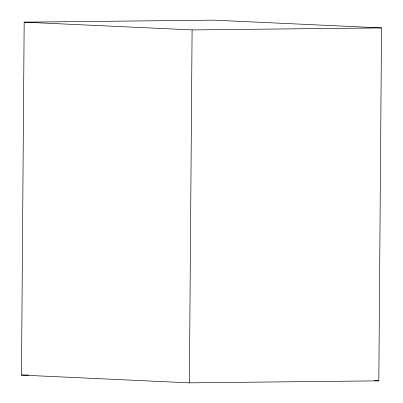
<?xml version="1.0" encoding="UTF-8"?>
<svg xmlns="http://www.w3.org/2000/svg" width="403" height="403" viewBox="0 0 403 403"><rect width="100%" height="100%" fill="white"/><g stroke="black" fill="none" stroke-linecap="round" stroke-linejoin="round"><path stroke-width="0.6" d="M21.475 375.087L24.17 22.155L213.605 20.15L381.525 27.913L378.83 380.845L189.395 382.85L21.475 375.087L28.396 375.012M189.395 382.85L192.09 29.918L24.17 22.155M192.09 29.918L381.525 27.913M374.427 380.644L378.83 380.845"/></g></svg>
